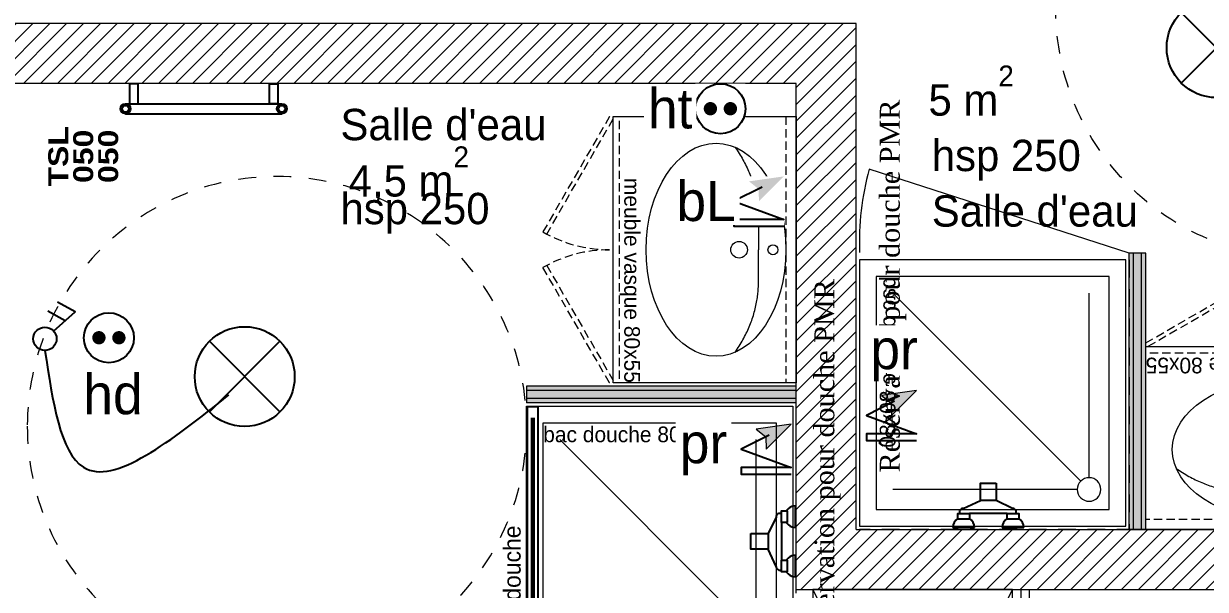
# Model space of a CAD drawing. Header units: centimetres. Extents: x 2666 to 9670, y 1889 to 5633.
# Drawn here: x 3625.8 to 3980.9, y 3372.5 to 3542.4 of the extents above; entities that cross this region are included whole.
import ezdxf

# ---------------------------------------------------------------- set-up
doc = ezdxf.new("R2010")
doc.units = ezdxf.units.CM
doc.header["$LTSCALE"] = 12.7
for name, pattern in [('Style de ligne -11', [0.694444, 0.41656, -0.277884]), ('Style de ligne -13', [0.295276, 0.19685, -0.098425]), ('Style de ligne -5', [0.41656, 0.13885, -0.27771]), ('VW-01', [0.83312, 0.41656, -0.41656])]:
    doc.linetypes.add(name, pattern=pattern)
for name, color, linetype, lineweight in [('B BATI-équipement-sanitaires', 7, 'Continuous', 5), ('B GÈnÈral', 7, 'Continuous', 5), ('B Général', 7, 'Continuous', 5), ('C ANNOTATIONS-PMR', 7, 'Style de ligne -5', 5), ('C ANNOTATIONS-prestations', 7, 'Continuous', 5), ('C ANNOTATIONS-texte', 7, 'Continuous', 5), ('C ANNOTATIONS-texte surfaces', 7, 'Continuous', 5), ('F REMPLISSAGE-vert clair', 7, 'Continuous', 13), ('F REMPLISSAGE-vert clair-1', 7, 'Continuous', 5), ('F REMPLISSAGE-vert foncÈ', 7, 'Continuous', 5), ('F REMPLISSAGE-vert foncé', 7, 'Continuous', 13), ('prlm-ELEC-CFO', 1, 'Continuous', 25)]:
    doc.layers.add(name, color=color, linetype=linetype, lineweight=lineweight)
doc.layers.add('B faience', color=7, linetype='Style de ligne -11', lineweight=13, true_color=0x0040ff)
for name, color, linetype in [('prlm-CHAUFF-CONV', 20, 'Continuous'), ('prlm-MOD', 64, 'Continuous'), ('prlm-MOD-PB', 123, 'Continuous')]:
    doc.layers.add(name, color=color, linetype=linetype)
doc.styles.add('Eurostile', font='')
doc.styles.add('Eurostile (italic)', font='')
doc.styles.add('prlm-chauff-rad', font='ariblk.ttf', dxfattribs={"height": 12})
doc.styles.add('prlm-elec-cfo', font='comic.ttf', dxfattribs={"height": 12})
doc.styles.add('prlm-vmc', font='pala.ttf', dxfattribs={"height": 14})
doc.styles.get('Eurostile').set_extended_font_data('Eurostile')
doc.styles.get('Eurostile (italic)').set_extended_font_data('Eurostile', italic=True)
pattern_1 = [(45, (0, 0), (2.4253472, -2.6458333), [])]

# ---------------------------------------------------------------- blocks, each defined once
blk = doc.blocks.new('xi.pdch')
at = {"layer": 'prlm-MOD', "color": 0, "linetype": 'ByBlock', "lineweight": -2, "ltscale": 50}
blk.add_lwpolyline([(-32.52, -3.22), (-32.52, -0.19), (47.48, -0.19), (47.48, -3.22)], close=True, dxfattribs=at)
at = {"layer": 'prlm-MOD', "color": 0, "linetype": 'ByBlock', "lineweight": 5, "ltscale": 50, "const_width": 1.3}
blk.add_lwpolyline([(-28.4, -1.71), (44.13, -1.71), (44.13, -1.71)], dxfattribs=at)
at = {"layer": 'prlm-MOD', "color": 0, "insert": (-27.71, 7.06), "char_height": 5.1497, "width": 137.3149, "attachment_point": 1}
blk.add_mtext('Pare-douche', dxfattribs=at)
blk = doc.blocks.new('xi.DA')
at = {"layer": 'prlm-ELEC-CFO', "color": 0}
for points in [[(4.05, 1.39), (-1.17, 4.34)], [(0.61, -1.67), (7.04, 4.05), (1.81, 7.01)]]:
    blk.add_lwpolyline(points, dxfattribs=at)
blk.add_circle((-2, -4), 3.5, dxfattribs=at)
blk = doc.blocks.new('xi.PTCE')
at = {"layer": 'prlm-ELEC-CFO', "color": 0}
for points in [[(-10.61, 10.61), (10.61, -10.61)], [(10.61, 10.61), (-10.61, -10.61)]]:
    blk.add_lwpolyline(points, dxfattribs=at)
at = {"layer": 'prlm-ELEC-CFO', "color": 0, "linetype": 'ByBlock'}
blk.add_circle((0, 0), 15, dxfattribs=at)
blk = doc.blocks.new('xi.BL')
at = {"color": 0, "lineweight": 5}
blk.add_wipeout([(-7.5, -7.5), (7.5, -7.5), (7.5, 7.5), (-7.5, 7.5)], dxfattribs=at).dxf.layer = 'prlm-ELEC-CFO'
at = {"layer": 'prlm-ELEC-CFO', "lineweight": 5}
blk.add_hatch(color=0, dxfattribs=at).paths.add_polyline_path([(-3, 6), (-0.1, 3.7), (0, 0), (7.5, 7.5)])
at = {"layer": 'prlm-ELEC-CFO', "color": 0}
blk.add_lwpolyline([(0.95, 4.23), (-7.5, 0), (7.5, -5.5), (-7.5, -5.5), (-7.5, -7.5), (7.5, -7.5)], dxfattribs=at)
blk = doc.blocks.new('xi.PCHT')
at = {"color": 0, "lineweight": 5}
blk.add_wipeout([(-7.5, -7.5), (7.5, -7.5), (7.5, 7.5), (-7.5, 7.5)], dxfattribs=at).dxf.layer = 'prlm-ELEC-CFO'
at = {"layer": 'prlm-ELEC-CFO', "color": 0, "linetype": 'ByBlock', "lineweight": 5, "const_width": 2}
for points in [[(-4, 0, 1), (-2, 0, 1)], [(2, 0, 1), (4, 0, 1)]]:
    blk.add_lwpolyline(points, format="xyb", close=True, dxfattribs=at)
at = {"layer": 'prlm-ELEC-CFO', "color": 0, "linetype": 'ByBlock', "lineweight": -2}
blk.add_circle((0, 0), 7.5, dxfattribs=at)
blk = doc.blocks.new('xi.PCHD')
at = {"color": 0, "lineweight": 5}
blk.add_wipeout([(-7.5, -7.5), (7.5, -7.5), (7.5, 7.5), (-7.5, 7.5)], dxfattribs=at).dxf.layer = 'prlm-ELEC-CFO'
at = {"layer": 'prlm-ELEC-CFO', "color": 0, "linetype": 'ByBlock', "lineweight": 5, "const_width": 2}
for points in [[(-4, 0, 1), (-2, 0, 1)], [(2, 0, 1), (4, 0, 1)]]:
    blk.add_lwpolyline(points, format="xyb", close=True, dxfattribs=at)
at = {"layer": 'prlm-ELEC-CFO', "color": 0, "linetype": 'ByBlock', "lineweight": -2}
blk.add_circle((0, 0), 7.5, dxfattribs=at)
blk = doc.blocks.new('xi.PR')
at = {"layer": 'prlm-ELEC-CFO', "lineweight": 5}
blk.add_hatch(color=0, dxfattribs=at).paths.add_polyline_path([(-3, 6), (-0.1, 3.7), (0, 0), (7.5, 7.5)])
at = {"layer": 'prlm-ELEC-CFO', "color": 0, "lineweight": 5, "flags": 128}
blk.add_lwpolyline([(-3, 6), (-0.1, 3.7), (0, 0), (7.5, 7.5)], close=True, dxfattribs=at)
at = {"layer": 'prlm-ELEC-CFO', "color": 0}
blk.add_lwpolyline([(0.95, 4.23), (-7.5, 0), (7.5, -5.5), (-7.5, -5.5), (-7.5, -7.5), (7.5, -7.5)], dxfattribs=at)
blk = doc.blocks.new('xi.dchrob')
at = {"layer": 'prlm-MOD', "color": 161}
for p, q in [((8.16, -2.3), (8.16, 2.3)), ((13.38, 1.16), (13.38, -1.16))]:
    blk.add_line(p, q, dxfattribs=at)
for points in [[(0, 10.66), (0, 4.16)], [(5.77, 7.56), (8.16, 2.38)], [(4.19, -5.66), (4.19, 5.66)], [(5.77, -7.26), (8.16, -2.37)], [(0, -4.16), (0, -10.66)]]:
    blk.add_lwpolyline(points, dxfattribs=at)
for points in [[(2.5, 9.16), (4.19, 9.16), (4.19, 5.66), (2.5, 5.66)], [(13.38, -2.37), (8.16, -2.37), (8.16, 2.38), (13.38, 2.38)], [(2.5, -5.66), (4.19, -5.66), (4.19, -9.16), (2.5, -9.16)]]:
    blk.add_lwpolyline(points, close=True, dxfattribs=at)
for centre, radius, start, end in [((0, 7.41), 3.25, 32.579, 90), ((4.65, 7.56), 1.13, 0, 114.0743), ((0, 7.41), 3.25, 270, 327.421), ((0, -7.41), 3.25, 32.579, 90), ((0, -7.41), 3.25, 270, 327.421), ((4.65, -7.26), 1.13, 245.9257, 360)]:
    blk.add_arc(centre, radius, start, end, dxfattribs=at)
blk = doc.blocks.new('xi.TSL-050-050')
at = {"layer": 'prlm-CHAUFF-CONV', "linetype": 'ByBlock', "lineweight": -2}
h = blk.add_hatch(color=0, dxfattribs=at)
edge = h.paths.add_edge_path()
edge.add_arc((-23.5, 7.5), 1.5, 0, 360)
edge = h.paths.add_edge_path(flags=17)
edge.add_arc((-23.5, 7.5), 1, 0, 360)
edge = h.paths.add_edge_path()
edge.add_arc((23.5, 7.5), 1.5, 0, 360)
edge = h.paths.add_edge_path(flags=17)
edge.add_arc((23.5, 7.5), 1, 0, 360)
at = {"layer": 'prlm-CHAUFF-CONV', "color": 0, "linetype": 'ByBlock', "lineweight": -2, "flags": 128}
for points in [[(23.5, 9), (-23.5, 9)], [(23.5, 6), (-23.5, 6)]]:
    blk.add_lwpolyline(points, dxfattribs=at)
at = {"layer": 'prlm-CHAUFF-CONV', "color": 0, "linetype": 'ByBlock', "lineweight": -2}
for points in [[(-19.73, 0), (-22.27, 0), (-22.27, 6), (-19.73, 6)], [(19.73, 0), (22.27, 0), (22.27, 6), (19.73, 6)]]:
    blk.add_lwpolyline(points, close=True, dxfattribs=at)
for centre, radius in [((-23.5, 7.5), 1.5), ((-23.5, 7.5), 1), ((23.5, 7.5), 1.5), ((23.5, 7.5), 1)]:
    blk.add_circle(centre, radius, dxfattribs=at)
blk = doc.blocks.new('Groupe-7-1')
at = {"layer": 'B Général', "color": 7, "linetype": 'Continuous', "lineweight": 5}
for centre, major_axis, ratio in [((0, -24.07), (32, 0), 0.65625), ((0, -6.97), (1.5, 0), 1), ((0, -17.15), (2.5, 0), 1)]:
    blk.add_ellipse(centre, major_axis=major_axis, ratio=ratio, dxfattribs=at)
for points in [[(-30.82, -18.37), (-20.7, -11.37), (-9.74, -11.32), (-4.71, -11.3), (0, -11.3)], [(30.82, -18.37), (20.7, -11.37), (9.74, -11.32), (4.71, -11.3), (0, -11.3)]]:
    blk.add_open_spline(points, degree=2, knots=[0, 0, 0, 1, 1, 2, 2, 2], dxfattribs=at)
blk.add_open_spline([(-30.45, -17.59), (-30.5, -17.61), (-30.55, -17.64)], degree=2, dxfattribs=at)
blk = doc.blocks.new('meuble vasque 80x60')
at = {"layer": 'B BATI-équipement-sanitaires', "color": 7, "linetype": 'Style de ligne -13', "lineweight": 5, "flags": 128}
for points in [[(-40, -3.07), (40, -3.07), (40, -53.07), (-40, -53.07)], [(-40, -56.07), (-5.36, -76.07), (-4.71, -74.94), (-39.35, -54.94)], [(40, -56.07), (5.36, -76.07), (4.71, -74.94), (39.35, -54.94)]]:
    blk.add_lwpolyline(points, close=True, dxfattribs=at)
at = {"layer": 'B BATI-équipement-sanitaires', "color": 7, "linetype": 'Style de ligne -13', "lineweight": 5}
for centre, start, end in [((-40, -56.07), 330, 0), ((40, -56.07), 180, 210)]:
    blk.add_arc(centre, 40, start, end, dxfattribs=at)
at = {"layer": 'B Général', "lineweight": 5, "flags": 128}
blk.add_lwpolyline([(-40, 0), (40, 0), (40, -55), (-40, -55)], close=True, dxfattribs=at)
at = {"layer": 'B Général', "color": 7}
blk.add_blockref('Groupe-7-1', (0, 0), dxfattribs=at)
at = {"layer": 'C ANNOTATIONS-prestations', "insert": (40, -53.07), "char_height": 4.706, "width": 80, "attachment_point": 9, "line_spacing_factor": 0.894142, "style": 'Eurostile'}
blk.add_mtext('meuble vasque 80x55', dxfattribs=at)
blk = doc.blocks.new('Rond 150_PMR')
at = {"layer": 'B Général', "color": 154, "linetype": 'VW-01', "lineweight": 5, "true_color": 0x0053a6}
blk.add_circle((0, 0), 75, dxfattribs=at)
at = {"layer": 'B Général', "color": 154, "true_color": 0x0053a6, "insert": (-61.5, 0), "char_height": 7.059, "attachment_point": 5, "rotation": 90, "line_spacing_factor": 0.894142, "style": 'Eurostile (italic)'}
blk.add_mtext('Ø 150 PMR', dxfattribs=at)
blk = doc.blocks.new('Bac douche 80.80')
at = {"layer": 'B faience', "lineweight": 18, "flags": 128}
blk.add_lwpolyline([(-41, -40), (40, -40), (40, 41)], dxfattribs=at)
at = {"layer": 'B Général', "color": 7, "linetype": 'Continuous', "lineweight": 5}
for p, q in [((25.5, -25.5), (-31, 31)), ((28, -24.46), (28, 31)), ((24.46, -28), (-31, -28))]:
    blk.add_line(p, q, dxfattribs=at)
at = {"layer": 'B Général', "color": 7, "linetype": 'Continuous', "lineweight": 5, "flags": 128}
for points in [[(-41, 41), (39, 41), (39, -39), (-41, -39)], [(-36, 36), (34, 36), (34, -34), (-36, -34)]]:
    blk.add_lwpolyline(points, close=True, dxfattribs=at)
at = {"layer": 'B Général', "color": 7, "linetype": 'Continuous', "lineweight": 5}
blk.add_circle((28, -28), 3.54, dxfattribs=at)
at = {"layer": 'C ANNOTATIONS-prestations', "color": 7, "insert": (-36, 32.51), "char_height": 4.706, "width": 70, "attachment_point": 4, "line_spacing_factor": 0.894142, "style": 'Eurostile'}
blk.add_mtext('bac douche 80x80', dxfattribs=at)
blk = doc.blocks.new('Placard 60.125')
at = {"layer": 'B Général', "color": 7, "linetype": 'Continuous', "lineweight": 5}
for p, q in [((-62.5, 29.91), (62.5, -30.19)), ((62.5, 29.81), (-62.5, -30.19))]:
    blk.add_line(p, q, dxfattribs=at)
at = {"layer": 'B Général', "color": 7, "linetype": 'Continuous', "lineweight": 5, "flags": 128}
blk.add_lwpolyline([(62.5, -30.19), (62.5, 29.81), (-62.5, 29.81), (-62.5, -30.19)], dxfattribs=at)
at = {"layer": 'B Général', "color": 252, "linetype": 'Continuous', "lineweight": 5, "true_color": 0x888888, "flags": 128}
blk.add_lwpolyline([(62.5, -30.19), (62.5, -35.19), (-62.5, -35.19), (-62.5, -30.19)], close=True, dxfattribs=at)
at = {"layer": 'B Général', "color": 7, "linetype": 'Continuous', "lineweight": 5, "flags": 128}
for points in [[(62.5, -30.19), (62.5, -32.69), (-2.5, -32.69), (-2.5, -30.19)], [(2.5, -32.69), (2.5, -35.19), (-62.5, -35.19), (-62.5, -32.69)]]:
    blk.add_lwpolyline(points, close=True, dxfattribs=at)
at = {"layer": 'B Général', "color": 7, "insert": (-58.38, 22.22), "char_height": 7.059, "attachment_point": 1, "line_spacing_factor": 0.894142, "style": 'Eurostile'}
blk.add_mtext('PL', dxfattribs=at)
at = {"layer": 'C ANNOTATIONS-prestations', "insert": (-58.38, 8.5), "char_height": 4.706, "attachment_point": 4, "line_spacing_factor": 0.894142, "style": 'Eurostile'}
blk.add_mtext('60*125', dxfattribs=at)

msp = doc.modelspace()

# ---------------------------------------------------------------- hatches: boundary and pattern name
at = {"layer": 'B GÈnÈral', "linetype": 'Continuous', "lineweight": 5}
h = msp.add_hatch(dxfattribs=at)
h.set_pattern_fill('50_BETON', style=0, pattern_type=2)
h.set_pattern_definition(pattern_1)
h.paths.add_polyline_path([(3153.92, 3542.39), (3165.23, 3524.39), (3857.92, 3524.39), (3875.92, 3542.39)])
h = msp.add_hatch(dxfattribs=at)
h.set_pattern_fill('50_BETON', style=0, pattern_type=2)
h.set_pattern_definition(pattern_1)
h.paths.add_polyline_path([(3875.92, 3542.39), (3857.92, 3524.39), (3857.92, 3372.48), (3875.92, 3390.48)])
h = msp.add_hatch(dxfattribs=at)
h.set_pattern_fill('50_BETON', style=0, pattern_type=2)
h.set_pattern_definition(pattern_1)
h.paths.add_polyline_path([(4189.44, 3372.48), (4189.44, 3390.48), (3875.92, 3390.48), (3857.92, 3372.48)])

# ---------------------------------------------------------------- linework, layer by layer
at = {"layer": 'B GÈnÈral', "color": 9, "linetype": 'Continuous', "true_color": 0xc0dcc0}
for points in [[(3962.92, 3390.48), (3957.92, 3390.48), (3962.92, 3473.48), (3957.92, 3473.48)], [(3857.92, 3433.48), (3857.92, 3428.48), (3776.92, 3433.48), (3776.92, 3428.48)]]:
    msp.add_solid(points, dxfattribs=at)
at = {"layer": 'B Général', "color": 7, "linetype": 'Continuous', "lineweight": 18}
for p, q in [((3875.92, 3542.39), (3153.92, 3542.39)), ((3875.92, 3390.48), (3875.92, 3542.39)), ((3857.92, 3524.39), (3175.67, 3524.39)), ((3857.92, 3372.48), (3857.92, 3524.39)), ((3875.92, 3390.48), (4189.44, 3390.48)), ((3857.92, 3372.48), (4189.44, 3372.48))]:
    msp.add_line(p, q, dxfattribs=at)
at = {"layer": 'B Général', "color": 7, "linetype": 'Continuous', "lineweight": 5}
for p, q in [((3875.92, 3542.39), (3153.92, 3542.39)), ((3875.92, 3390.48), (3875.92, 3542.39)), ((3857.92, 3524.39), (3175.67, 3524.39)), ((3857.92, 3372.48), (3857.92, 3524.39)), ((3875.92, 3390.48), (4189.44, 3390.48)), ((3857.92, 3372.48), (4189.44, 3372.48))]:
    msp.add_line(p, q, dxfattribs=at)
at = {"layer": 'B Général', "color": 98, "linetype": 'Continuous', "lineweight": 13, "true_color": 0x004400}
for p, q in [((3962.92, 3473.48), (3957.92, 3473.48)), ((3957.92, 3390.48), (3957.92, 3473.48)), ((3962.92, 3390.48), (3962.92, 3473.48)), ((3776.92, 3433.48), (3776.92, 3428.48)), ((3857.92, 3433.48), (3776.92, 3433.48)), ((3857.92, 3428.48), (3776.92, 3428.48)), ((3962.92, 3390.48), (3957.92, 3390.48))]:
    msp.add_line(p, q, dxfattribs=at)
at = {"layer": 'C ANNOTATIONS-prestations'}
msp.add_line((3957.92, 3473.48), (3879.88, 3498.64), dxfattribs=at)
msp.add_arc((3957.68, 3476.96), 80.76, 164.4285, 182.3589, dxfattribs=at)
at = {"layer": 'F REMPLISSAGE-vert clair'}
for p, q in [((3959.22, 3390.48), (3959.22, 3473.48)), ((3961.62, 3390.48), (3961.62, 3473.48)), ((3857.92, 3432.18), (3776.92, 3432.18)), ((3857.92, 3429.78), (3776.92, 3429.78))]:
    msp.add_line(p, q, dxfattribs=at)
at = {"layer": 'F REMPLISSAGE-vert clair-1', "color": 9, "linetype": 'Continuous', "true_color": 0xc0dcc0}
for points in [[(3959.22, 3390.48), (3961.62, 3390.48), (3959.22, 3473.48), (3961.62, 3473.48)], [(3857.92, 3429.78), (3857.92, 3432.18), (3776.92, 3429.78), (3776.92, 3432.18)]]:
    msp.add_solid(points, dxfattribs=at)
at = {"layer": 'F REMPLISSAGE-vert foncÈ', "color": 54, "linetype": 'Continuous', "true_color": 0x99aa00}
for points in [[(3957.92, 3390.48), (3959.22, 3390.48), (3957.92, 3473.48), (3959.22, 3473.48)], [(3961.62, 3390.48), (3962.92, 3390.48), (3961.62, 3473.48), (3962.92, 3473.48)], [(3857.92, 3432.18), (3857.92, 3433.48), (3776.92, 3432.18), (3776.92, 3433.48)], [(3857.92, 3428.48), (3857.92, 3429.78), (3776.92, 3428.48), (3776.92, 3429.78)]]:
    msp.add_solid(points, dxfattribs=at)
at = {"layer": 'F REMPLISSAGE-vert foncé', "color": 98, "linetype": 'Continuous', "lineweight": 13, "true_color": 0x004400}
for p, q in [((3957.92, 3390.48), (3957.92, 3473.48)), ((3962.92, 3390.48), (3962.92, 3473.48)), ((3857.92, 3433.48), (3776.92, 3433.48)), ((3857.92, 3428.48), (3776.92, 3428.48))]:
    msp.add_line(p, q, dxfattribs=at)
at = {"layer": 'F REMPLISSAGE-vert foncé'}
for p, q in [((3959.22, 3390.48), (3959.22, 3473.48)), ((3961.62, 3390.48), (3961.62, 3473.48)), ((3857.92, 3432.18), (3776.92, 3432.18)), ((3857.92, 3429.78), (3776.92, 3429.78))]:
    msp.add_line(p, q, dxfattribs=at)
at = {"layer": 'prlm-ELEC-CFO'}
msp.add_spline([(3632.22, 3444.24), (3643.78, 3409.13), (3687.48, 3430.86)], degree=3, dxfattribs=at)

# ---------------------------------------------------------------- block references
at = {"layer": 'B Général', "color": 7}
for name, p, rotation in [('meuble vasque 80x60', (3857.92, 3474.48), 270), ('meuble vasque 80x60', (4002.92, 3390.41), 180), ('Placard 60.125', (3892.73, 3309.98), 90)]:
    msp.add_blockref(name, p, dxfattribs=dict(at, rotation=rotation))
at = {"layer": 'B Général', "color": 7, "xscale": -1, "rotation": 90}
msp.add_blockref('Bac douche 80.80', (3917.92, 3430.48), dxfattribs=at)
at = {"layer": 'B Général', "color": 7}
msp.add_blockref('Bac douche 80.80', (3817.92, 3386.48), dxfattribs=at)
at = {"layer": 'C ANNOTATIONS-PMR', "color": 7, "rotation": 90}
msp.add_blockref('Rond 150_PMR', (4010.92, 3546.8), dxfattribs=at)
at = {"layer": 'C ANNOTATIONS-PMR', "color": 7, "xscale": -1, "rotation": 270}
msp.add_blockref('Rond 150_PMR', (3701.92, 3421.48), dxfattribs=at)
at = {"layer": 'prlm-ELEC-CFO'}
for name, p in [('xi.PTCE', (3984.24, 3535.16)), ('xi.DA', (3634.22, 3451.74)), ('xi.PTCE', (3692.23, 3436.37)), ('xi.PR', (3886.52, 3424.72)), ('xi.PR', (3848.88, 3414.55))]:
    msp.add_blockref(name, p, dxfattribs=at)
at = {"layer": 'prlm-MOD'}
for name, p, rotation in [('xi.pdch', (3777.05, 3379.94), 90), ('xi.dchrob', (3915.66, 3391.02), 90), ('xi.dchrob', (3857.68, 3386.92), 180)]:
    msp.add_blockref(name, p, dxfattribs=dict(at, rotation=rotation))

# ---------------------------------------------------------------- texts
at = {"layer": 'C ANNOTATIONS-prestations', "char_height": 9.412, "width": 93, "attachment_point": 7, "line_spacing_factor": 0.894142, "style": 'Eurostile'}
for insert in [(3898.66, 3495.26), (3721.01, 3479.31)]:
    msp.add_mtext('hsp{\\fEurostile|b0|i1|c0|p0; }250', dxfattribs=dict(at, insert=insert))
at = {"layer": 'C ANNOTATIONS-texte', "char_height": 9.412, "attachment_point": 8, "line_spacing_factor": 0.894142, "style": 'Eurostile'}
for insert in [(3751.95, 3507.25), (3929.61, 3481.29)]:
    msp.add_mtext("Salle d'eau", dxfattribs=dict(at, insert=insert))
at = {"layer": 'C ANNOTATIONS-texte surfaces', "char_height": 9.412, "attachment_point": 2, "line_spacing_factor": 0.894142, "style": 'Eurostile'}
for s, insert in [('5 m{\\H0.6667x;\\S2^ ;}', (3910.49, 3529.81)), ('4,5 m{\\H0.6667x;\\S2^ ;}', (3741.55, 3505.52))]:
    msp.add_mtext(s, dxfattribs=dict(at, insert=insert))
at = {"layer": 'prlm-MOD-PB', "char_height": 6, "width": 140.3781, "attachment_point": 1, "rotation": 90, "style": 'prlm-vmc'}
for insert in [(3883.05, 3407.59), (3863.37, 3353.65)]:
    msp.add_mtext('Réservation pour douche PMR', dxfattribs=dict(at, insert=insert))

# ---------------------------------------------------------------- next in the draw order: block references
at = {"layer": 'prlm-ELEC-CFO'}
for name, p in [('xi.PCHT', (3835.15, 3516.84)), ('xi.BL', (3846.74, 3489.02)), ('xi.PCHD', (3651.44, 3448.05))]:
    msp.add_blockref(name, p, dxfattribs=at)

# ---------------------------------------------------------------- next in the draw order: texts
at = {"layer": 'prlm-CHAUFF-CONV', "lineweight": 20, "insert": (3643.76, 3502.54), "char_height": 6, "width": 32.8236, "attachment_point": 5, "rotation": 90, "line_spacing_factor": 0.75, "style": 'prlm-chauff-rad', "bg_fill": 3, "box_fill_scale": 1.1, "bg_fill_color": 256, "bg_fill_transparency": 0}
msp.add_mtext('TSL\\P050\\P050', dxfattribs=at)
at = {"layer": 'prlm-ELEC-CFO', "lineweight": 20, "char_height": 12, "attachment_point": 5, "line_spacing_factor": 0.8, "style": 'prlm-elec-cfo', "bg_fill": 3, "box_fill_scale": 1.1, "bg_fill_color": 256, "bg_fill_transparency": 0}
for s, insert in [('pr', (3887.35, 3442.8)), ('hd', (3652.67, 3430.99)), ('pr', (3830.08, 3414.55))]:
    msp.add_mtext(s, dxfattribs=dict(at, insert=insert))

# ---------------------------------------------------------------- next in the draw order: block references
at = {"layer": 'prlm-CHAUFF-CONV', "rotation": 180.0000008730516}
msp.add_blockref('xi.TSL-050-050', (3679.92, 3524.34), dxfattribs=at)

# ---------------------------------------------------------------- next in the draw order: texts
at = {"layer": 'prlm-ELEC-CFO', "lineweight": 20, "char_height": 12, "attachment_point": 5, "line_spacing_factor": 0.8, "style": 'prlm-elec-cfo', "bg_fill": 3, "box_fill_scale": 1.1, "bg_fill_color": 256, "bg_fill_transparency": 0}
for s, insert in [('ht', (3820.08, 3516.84)), ('bL', (3830.86, 3489.02))]:
    msp.add_mtext(s, dxfattribs=dict(at, insert=insert))

doc.saveas('drawing.dxf')
